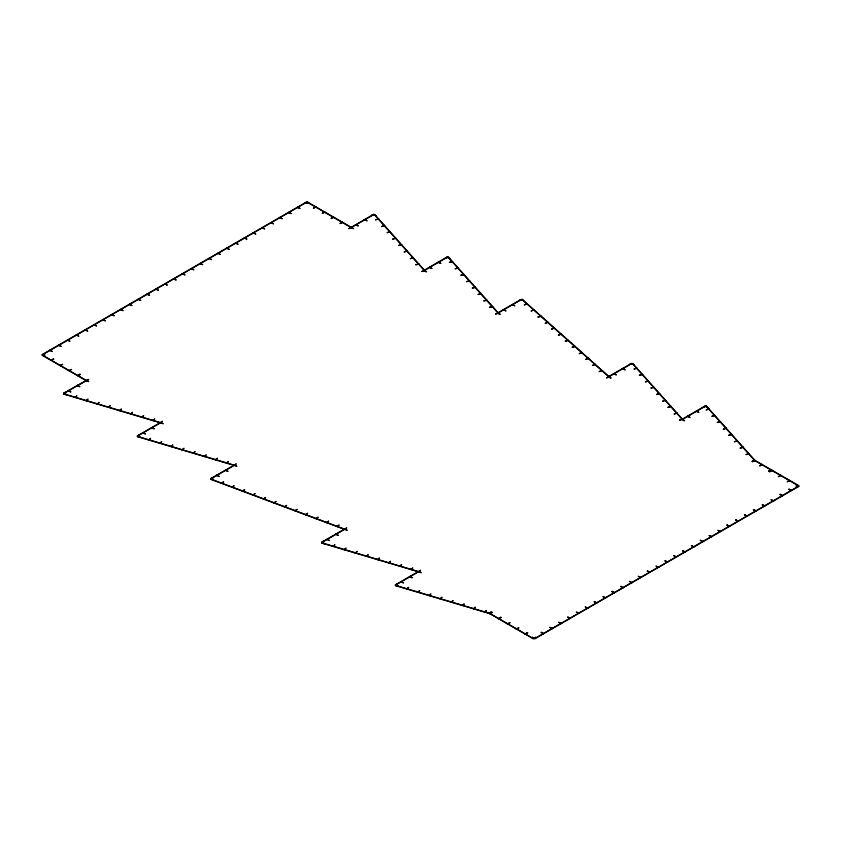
<?xml version="1.0" encoding="UTF-8"?>
<svg xmlns="http://www.w3.org/2000/svg" width="841" height="841" viewBox="0 0 841 841"><rect width="100%" height="100%" fill="white"/><g stroke="black" fill="none" stroke-linecap="round" stroke-linejoin="round"><path stroke-width="1.26" d="M64.21 394.229L65.798 392.442L65.188 392.263L63.59 394.051L160.904 422.991L162.502 421.204L160.295 422.802M74.712 397.351L76.92 395.754L75.333 397.541M85.835 400.663L88.042 399.065L86.455 400.842M96.957 403.974L99.164 402.366L97.577 404.153M108.079 407.275L110.297 405.677L108.699 407.465M119.201 410.587L121.419 408.989L119.821 410.776M130.323 413.898L132.542 412.3L130.944 414.077M141.446 417.199L143.664 415.601L142.066 417.388M137.935 436.794L139.522 435.007L138.912 434.829L137.314 436.616L234.628 465.557L236.226 463.769L234.019 465.367M152.568 420.511L154.786 418.913L153.188 420.7M148.436 439.917L150.644 438.319L149.057 440.106M159.559 443.228L161.766 441.63L160.179 443.407M170.681 446.539L172.889 444.931L171.301 446.718M181.803 449.84L184.011 448.242L182.423 450.03M192.925 453.152L195.133 451.554L193.546 453.331M204.048 456.463L206.266 454.855L204.668 456.642M215.17 459.764L217.388 458.166L215.79 459.953M226.292 463.076L228.51 461.478L226.912 463.254M322.25 543.202L323.838 541.425L323.217 541.236L321.63 543.023L418.944 571.964L420.532 570.177L418.324 571.785M332.752 546.335L334.96 544.726L333.372 546.513M343.874 549.636L346.082 548.038L344.495 549.825M354.997 552.947L357.204 551.349L355.617 553.126M366.119 556.258L368.326 554.65L366.739 556.437M377.241 559.559L379.449 557.961L377.861 559.749M388.363 562.871L390.571 561.273L388.984 563.05M399.486 566.182L401.693 564.574L400.106 566.361M395.974 585.767L397.562 583.99L396.941 583.801L395.354 585.588L489.662 613.636L491.26 611.849L489.052 613.457M410.608 569.483L412.815 567.885L411.228 569.672M406.476 588.889L408.684 587.291L407.097 589.078M417.599 592.201L419.806 590.603L418.219 592.39M428.721 595.512L430.928 593.914L429.341 595.691M439.843 598.813L442.051 597.215L440.463 599.002M450.965 602.124L453.173 600.527L451.585 602.314M462.087 605.436L464.295 603.838L462.708 605.615M473.21 608.737L475.417 607.139L473.83 608.926M484.332 612.048L486.54 610.45L484.952 612.237M211.301 479.528L213.194 477.846L212.605 477.625L210.713 479.307L344.894 529.536L346.786 527.854L344.316 529.315M221.215 483.239L223.685 481.767L221.803 483.459M231.717 487.17L234.187 485.699L232.295 487.381M242.208 491.091L244.689 489.63L242.797 491.312M252.71 495.023L255.18 493.562L253.288 495.244M263.212 498.955L265.682 497.494L263.79 499.176M273.703 502.886L276.184 501.425L274.292 503.107M284.205 506.818L286.676 505.346L284.784 507.028M294.697 510.75L297.178 509.278L295.286 510.96M305.199 514.671L307.669 513.21L305.788 514.892M315.701 518.603L318.171 517.141L316.279 518.823M326.192 522.534L328.673 521.073L326.781 522.755M336.694 526.466L339.165 524.994L337.273 526.676M42.849 354.566L49.735 350.592M50.218 350.308L58.576 345.483M59.07 345.199L67.427 340.374M67.911 340.09L76.268 335.265M76.762 334.981L85.12 330.156M85.614 329.872L93.961 325.046M94.455 324.763L102.812 319.937M103.306 319.654L111.653 314.839M112.147 314.555L120.505 309.73M120.999 309.446L129.356 304.621M129.84 304.337L138.197 299.512M138.691 299.228L147.049 294.403M147.532 294.119L155.89 289.293M156.384 289.01L164.741 284.184M165.235 283.901L173.582 279.075M174.076 278.802L182.434 273.977M182.928 273.693L191.275 268.868M191.769 268.584L200.126 263.759M200.621 263.475L208.978 258.65M209.462 258.366L217.819 253.54M218.313 253.257L226.671 248.431M227.154 248.148L235.512 243.322M236.006 243.038L244.363 238.224M244.857 237.94L253.204 233.115M253.698 232.831L262.056 228.006M262.55 227.722L270.897 222.897M271.391 222.613L279.748 217.787M280.242 217.504L288.6 212.678M289.083 212.395L297.441 207.569M297.935 207.285L306.292 202.46M42.544 355.522L45.004 354.103L44.51 353.819L42.05 355.238L50.954 360.305M307.953 202.292L304.999 203.427L307.459 202.008L353.662 228.678L350.708 227.543M315.817 206.823L313.357 208.242L316.3 207.107M324.658 211.932L322.198 213.351L325.152 212.216M59.743 365.446L62.697 364.311L60.237 365.73L51.448 360.589M333.509 217.041L331.049 218.46L333.993 217.325M68.594 370.555L71.538 369.42L69.078 370.839L60.3 365.698M342.35 222.15L339.89 223.569L342.844 222.434M68.594 390.424L68.1 390.708L70.56 392.127L71.043 391.843L68.594 390.424L77.004 385.63M77.498 385.346L88.747 379.354L86.287 380.773M351.202 227.259L348.742 228.678L351.696 227.543M355.943 224.589L373.141 214.665M63.969 393.157L68.163 390.739M351.265 227.291L355.449 224.873M64.221 393.304L68.405 390.886M68.899 390.602L77.256 385.777M77.74 385.493L86.097 380.668M351.506 227.438L355.69 225.02M356.185 224.736L364.542 219.911M365.036 219.627L373.383 214.802M137.945 435.869L142.854 433.031M143.348 432.747L151.706 427.922M152.2 427.638L160.547 422.813M424.505 270.424L429.415 267.585M429.909 267.301L438.266 262.476M438.76 262.192L447.107 257.367M211.406 478.582L216.579 475.596M217.073 475.312L225.43 470.487M225.924 470.203L234.271 465.378M498.229 312.989L503.402 309.993M503.896 309.709L512.253 304.884M512.747 304.6L521.105 299.774M322.25 542.277L326.907 539.586M327.391 539.302L335.748 534.477M336.242 534.193L344.6 529.378M609.073 376.673L613.73 373.993M614.224 373.709L622.571 368.884M623.065 368.6L631.423 363.775M395.974 584.842L400.894 582.004M401.388 581.72L409.735 576.894M410.229 576.611L418.587 571.785M682.535 419.396L687.454 416.558M687.949 416.274L696.295 411.449M696.79 411.165L705.147 406.34M489.988 613.846L492.448 612.427L491.953 612.143L489.494 613.562L498.398 618.64M755.397 460.616L752.443 461.751L754.903 460.332L798.95 485.762L796.49 487.181L795.996 486.897L798.456 485.478M762.093 464.484L759.633 465.903L762.577 464.768M770.934 469.593L768.474 471.013L769.957 471.864L772.406 470.445M768.968 471.296L771.428 469.877M769.462 471.58L771.922 470.161M507.186 623.78L510.14 622.645L507.68 624.064L498.892 618.923M780.763 475.27L778.303 476.689L781.257 475.554M516.038 628.889L518.981 627.754L516.521 629.173L507.743 624.033M789.615 480.369L787.155 481.788L790.098 480.653M534.708 638.54L543.065 633.715M543.559 633.431L551.917 628.605M552.4 628.322L560.758 623.496M561.252 623.213L569.609 618.387M570.103 618.103L578.45 613.278M578.944 612.994L587.302 608.169M587.796 607.885L596.143 603.06M596.637 602.776L604.994 597.962M605.488 597.678L613.846 592.852M614.329 592.569L622.687 587.743M623.181 587.46L631.538 582.634M632.022 582.35L640.379 577.525M640.874 577.241L649.231 572.416M649.725 572.132L658.072 567.307M658.566 567.023L666.924 562.198M667.418 561.925L675.765 557.099M676.259 556.816L684.616 551.99M685.11 551.707L693.468 546.881M693.951 546.597L702.309 541.772M702.803 541.488L711.16 536.663M711.644 536.379L720.001 531.554M720.495 531.27L728.853 526.445M729.347 526.161L737.694 521.346M738.188 521.063L746.545 516.237M747.039 515.954L755.386 511.128M755.88 510.844L764.238 506.019M764.732 505.735L773.089 500.91M773.573 500.626L781.93 495.801M782.424 495.517L790.782 490.692M791.265 490.408L798.151 486.434M534.96 638.676L543.864 633.609L541.404 632.19L540.921 632.474L543.37 633.893M543.801 633.567L561.01 623.633M561.557 623.391L558.613 622.256L561.063 623.675L570.408 618.282L567.948 616.863L567.454 617.147L569.914 618.566M570.345 618.251L587.544 608.316M588.101 608.064L585.147 606.929L587.607 608.348L596.395 603.207M596.889 602.923L605.793 597.846L603.333 596.427L602.839 596.711L605.299 598.13M605.73 597.814L614.088 592.989M614.582 592.705L623.486 587.638L621.026 586.219L620.542 586.503L622.992 587.922M623.423 587.596L640.632 577.672M641.178 577.42L638.235 576.285L640.684 577.704L649.473 572.563M649.967 572.279L658.324 567.454M658.871 567.202L655.927 566.067L658.387 567.486L667.165 562.345M667.659 562.061L676.017 557.236M676.511 556.952L693.709 547.018M694.267 546.776L691.313 545.641L693.772 547.06L702.561 541.919M703.044 541.636L720.253 531.701M720.8 531.449L717.857 530.314L720.306 531.733L729.094 526.592M729.589 526.308L737.946 521.483M738.44 521.199L746.787 516.374M747.281 516.09L755.638 511.265M756.133 510.981L765.037 505.914L762.577 504.495L762.093 504.779L764.543 506.198M764.974 505.872L773.331 501.057M773.888 500.805L770.934 499.67L773.394 501.089L782.183 495.948M782.666 495.664L791.024 490.839M791.518 490.555L798.95 486.329L796.49 484.91L795.996 485.194L798.456 486.613M541.289 316.237L537.998 316.994L541.289 316.237L548.101 322.303L545.178 323.396L547.722 321.966M568.516 340.489L565.226 341.236L568.138 340.142L582.13 352.61L579.207 353.693L581.751 352.274M574.939 346.208L572.027 347.301L575.318 346.545M602.545 370.786L599.255 371.543L602.545 370.786L609.357 376.852L606.435 377.945L608.979 376.516M384.39 225.325L381.614 226.597L384.705 225.672L378.902 219.28M390.434 232.095L387.028 232.663L390.119 231.738L395.775 238.182M401.893 244.941L398.487 245.498L401.577 244.584L407.233 251.028M413.036 257.43L410.261 258.702L413.351 257.788L407.549 251.385M419.081 264.2L415.675 264.768L418.765 263.853L424.81 270.623L421.719 271.548L424.495 270.266M448.726 257.367L445.32 257.924L448.411 257.01L498.534 313.188L495.444 314.114L498.219 312.831M452.384 261.467L449.294 262.381L452.7 261.824M458.114 267.88L455.023 268.805L458.429 268.237M463.843 274.303L460.752 275.228L464.158 274.66M469.572 280.726L466.482 281.651L469.888 281.083M475.302 287.149L472.211 288.064L475.617 287.506M481.031 293.572L477.94 294.487L481.346 293.93M486.76 299.995L483.67 300.91L487.076 300.353M492.49 306.408L489.399 307.333L492.805 306.765M633.031 363.775L629.625 364.332L632.716 363.417L637.015 368.232L633.925 369.146L636.69 367.874M642.745 374.655L639.328 375.212L642.419 374.298L648.474 381.068L645.383 381.993L648.148 380.721M654.203 387.491L650.787 388.058L653.878 387.133L659.533 393.577M665.336 399.98L662.571 401.252L665.662 400.337L659.849 393.935M676.805 412.826L674.03 414.098L677.121 413.183L671.307 406.781M706.755 406.34L703.349 406.897L706.44 405.982L709.194 409.062L706.104 409.977L708.868 408.705M714.598 415.128L711.833 416.4L714.924 415.486L709.11 409.083M720.653 421.909L717.236 422.466L720.327 421.551L726.382 428.321L723.292 429.246L726.056 427.974M749.299 454.014L745.893 454.571L748.974 453.656L755.029 460.437L751.938 461.352L754.713 460.08M64.41 394.009L74.912 397.131M75.532 397.32L86.034 400.442M86.655 400.621L97.157 403.743M97.777 403.932L108.279 407.055M108.899 407.244L119.401 410.366M120.021 410.545L130.523 413.667M131.143 413.856L141.645 416.978M142.266 417.168L152.768 420.29M153.388 420.468L160.494 422.581M138.134 436.574L148.636 439.696M149.256 439.885L159.758 443.007M160.379 443.186L170.881 446.308M171.501 446.497L182.003 449.62M182.623 449.809L193.125 452.931M193.745 453.11L204.247 456.232M204.868 456.421L215.37 459.543M215.99 459.733L226.492 462.855M227.112 463.034L234.219 465.147M322.439 542.981L332.952 546.103M333.562 546.293L344.074 549.415M344.684 549.593L355.196 552.726M355.806 552.905L366.319 556.027M366.928 556.216L377.441 559.339M378.051 559.517L388.563 562.65M389.173 562.829L399.685 565.951M400.305 566.14L410.807 569.262M411.428 569.452L418.524 571.554M396.164 585.546L406.676 588.668M407.286 588.858L417.798 591.98M418.408 592.159L428.921 595.291M429.53 595.47L440.043 598.592M440.652 598.781L451.165 601.904M451.775 602.082L462.287 605.215M462.897 605.394L473.409 608.516M474.019 608.705L484.532 611.827M485.141 612.006L489.252 613.226M211.533 479.317L221.456 483.028M222.035 483.249L231.948 486.96M232.536 487.17L242.45 490.881M243.028 491.102L252.941 494.813M253.53 495.034L263.443 498.745M264.032 498.965L273.945 502.676M274.523 502.897L284.437 506.608M285.025 506.818L294.939 510.529M295.517 510.75L305.441 514.461M306.019 514.681L315.932 518.392M316.521 518.613L326.434 522.324M327.012 522.545L336.926 526.256M337.514 526.466L344.547 529.105M520.789 299.606L523.743 300.742L521.283 299.322L497.43 313.094L499.89 314.513L500.374 314.229L497.925 312.81M446.802 257.188L449.756 258.324L447.296 256.904L423.706 270.529L426.166 271.948L426.65 271.664L424.2 270.245M631.118 363.596L634.061 364.731L631.602 363.312L608.274 376.789L610.734 378.208L611.228 377.924L608.768 376.505M704.842 406.161L707.786 407.296L705.326 405.877L681.736 419.501L684.196 420.921L684.69 420.637L682.23 419.217M512.442 304.421L514.892 305.84L511.948 304.705M364.721 219.448L367.181 220.868L364.237 219.732M438.445 262.014L440.905 263.433L437.961 262.297M622.76 368.421L625.22 369.84L622.266 368.705M696.485 410.986L698.945 412.405L695.991 411.27M503.591 309.53L506.051 310.949L503.097 309.814M429.604 267.123L432.064 268.542L429.11 267.406M613.909 373.53L616.369 374.949L613.425 373.814M687.633 416.095L690.093 417.514L687.15 416.379M307.638 202.46L315.501 207.002M315.995 207.285L324.353 212.111M324.847 212.395L333.194 217.22M333.688 217.504L342.045 222.329M342.539 222.613L350.897 227.438M755.081 460.794L761.778 464.663M762.272 464.947L770.629 469.772M772.101 470.624L780.459 475.438M780.953 475.722L789.3 480.547M789.794 480.831L798.151 485.656M305.977 202.292L308.931 203.427L306.471 202.008L42.05 354.671L44.51 356.09L45.004 355.806L42.544 354.387M297.63 207.107L300.079 208.526L297.136 207.391M288.778 212.216L291.238 213.635L288.284 212.5M279.937 217.325L282.387 218.744L279.443 217.609M271.086 222.434L273.546 223.853L270.592 222.718M262.234 227.543L264.694 228.962L261.751 227.827M253.393 232.652L255.853 234.071L252.899 232.936M244.542 237.761L247.002 239.18L244.058 238.045M235.701 242.87L238.161 244.289L235.207 243.154M226.849 247.969L229.309 249.388L226.355 248.253M711.959 536.558L709.005 535.423L711.465 536.842M218.008 253.078L220.458 254.497L217.514 253.362M209.157 258.187L211.617 259.606L208.663 258.471M200.316 263.296L202.765 264.715L199.822 263.58M685.415 551.885L682.461 550.75L684.921 552.169M191.464 268.405L193.924 269.824L190.97 268.689M182.613 273.514L185.073 274.933L182.129 273.798M173.772 278.623L176.232 280.042L173.278 278.907M164.92 283.722L167.38 285.141L164.437 284.006M156.079 288.831L158.539 290.25L155.585 289.115M147.228 293.94L149.687 295.359L146.733 294.224M632.337 582.529L629.383 581.394L631.843 582.813M138.387 299.049L140.836 300.468L137.892 299.333M129.535 304.158L131.995 305.577L129.041 304.442M120.694 309.267L123.143 310.686L120.2 309.551M111.842 314.376L114.302 315.796L111.348 314.66M102.991 319.485L105.451 320.905L102.507 319.769M94.15 324.584L96.61 326.003L93.656 324.868M579.249 613.173L576.306 612.038L578.766 613.457M85.298 329.693L87.758 331.112L84.815 329.977M76.457 334.802L78.907 336.221L75.963 335.086M67.606 339.911L70.066 341.33L67.112 340.195M552.716 628.5L549.762 627.365L552.222 628.784M58.765 345.02L61.214 346.439L58.271 345.304M49.913 350.129L52.373 351.549L49.419 350.413M160.242 422.634L163.196 423.769L160.736 422.35L137.146 435.974L139.606 437.394L140.09 437.11L137.64 435.691M233.966 465.199L236.92 466.335L234.46 464.915L210.607 478.687L213.057 480.106L213.551 479.822L211.091 478.403M418.282 571.607L421.225 572.742L418.765 571.323L395.175 584.947L397.635 586.366L398.129 586.082L395.669 584.663M86.287 380.206L88.747 381.625L85.793 380.489M344.295 529.199L347.238 530.335L344.778 528.915L321.451 542.382L323.911 543.801L324.405 543.517L321.945 542.098M42.849 355.344L51.206 360.169M51.7 360.453L60.047 365.278M60.541 365.562L68.899 370.376M69.393 370.66L77.74 375.485M78.234 375.769L86.097 380.311M490.292 613.667L498.65 618.492M499.144 618.776L507.491 623.602M507.985 623.885L516.342 628.711M516.837 628.994L525.183 633.82M525.678 634.103L533.362 638.54M69.141 370.807L77.498 375.633M77.992 375.916L85.856 380.458M516.584 629.131L524.942 633.956M525.436 634.24L533.11 638.676M151.885 427.459L154.345 428.878L151.401 427.743M225.609 470.024L228.069 471.444L225.125 470.308M409.924 576.432L412.384 577.851L409.43 576.716M335.937 534.024L338.397 535.444L335.443 534.308M143.044 432.568L145.504 433.988L142.549 432.852M216.768 475.133L219.228 476.553L216.274 475.417M401.073 581.541L403.533 582.96L400.589 581.825M327.086 539.123L329.546 540.542L326.592 539.407M522.66 299.743L527.223 303.811M527.601 304.148L534.035 309.866M534.413 310.203L540.837 315.932M548.027 322.324L554.45 328.053M554.829 328.389L561.262 334.119M561.63 334.455L568.064 340.174M582.056 352.631L588.479 358.361M588.858 358.697L595.291 364.416M595.67 364.752L602.093 370.482M522.377 299.859L526.929 303.916M527.307 304.253L533.741 309.982M534.119 310.318L540.542 316.037M540.921 316.374L547.354 322.103M547.733 322.439L554.156 328.158M554.534 328.495L560.968 334.224M561.346 334.56L567.77 340.279M568.148 340.626L574.582 346.345M574.96 346.681L581.383 352.411M581.762 352.747L588.195 358.466M588.574 358.802L594.997 364.531M595.375 364.868L601.809 370.587M602.177 370.923L608.611 376.652M714.839 415.507L720.253 421.572M726.298 428.353L731.712 434.419M732.027 434.765L737.441 440.831M737.757 441.189L743.171 447.254M743.486 447.612L748.9 453.677M706.377 406.455L708.49 408.821M708.805 409.178L714.219 415.244M714.535 415.601L719.949 421.667M720.264 422.024L725.678 428.08M725.993 428.437L731.407 434.503M731.723 434.86L737.137 440.926M737.452 441.283L742.866 447.349M743.181 447.706L748.595 453.772M748.91 454.129L754.324 460.195M636.931 368.253L642.345 374.319M648.39 381.099L653.804 387.165M665.578 400.358L670.992 406.424M677.037 413.204L682.45 419.27M632.653 363.89L636.311 367.99M636.626 368.347L642.04 374.413M642.356 374.771L647.77 380.826M648.085 381.183L653.499 387.249M653.814 387.606L659.228 393.672M659.544 394.03L664.958 400.095M665.273 400.453L670.687 406.518M671.002 406.876L676.416 412.942M676.732 413.299L682.146 419.354M448.337 257.483L451.995 261.583M452.311 261.929L457.725 267.995M458.04 268.353L463.454 274.418M463.769 274.776L469.183 280.841M469.499 281.199L474.913 287.265M475.228 287.622L480.642 293.688M480.968 294.045L486.371 300.111M486.697 300.458L492.101 306.523M492.427 306.881L497.83 312.947M374.918 214.823L378.576 218.923M384.631 225.703L390.045 231.769M396.09 238.539L401.504 244.605M413.278 257.809L418.692 263.874M374.613 214.918L378.271 219.017M378.587 219.375L384.001 225.43M384.316 225.787L389.73 231.853M390.045 232.211L395.459 238.276M395.775 238.634L401.189 244.699M401.504 245.057L406.918 251.123M407.244 251.48L412.647 257.546M412.973 257.903L418.376 263.958M418.702 264.316L424.106 270.382M53.351 358.928L50.902 360.347L53.845 359.212L53.351 358.928M79.895 374.245L77.435 375.664L80.389 374.529L79.895 374.245M63.916 393.125L63.422 393.409L66.365 394.545L63.916 393.125M77.435 385.315L76.941 385.599L79.895 386.734L77.435 385.315M355.88 224.558L355.386 224.841L358.34 225.977L355.88 224.558M373.572 214.339L373.078 214.623L376.032 215.759L373.572 214.339M500.794 617.252L498.345 618.671L501.289 617.536L500.794 617.252M527.339 632.579L524.879 633.998L527.833 632.863L527.339 632.579M532.563 637.289L532.069 637.573L535.023 638.708L532.563 637.289M594.492 601.536L593.998 601.82L596.942 602.955L594.492 601.536M612.185 591.328L611.691 591.612L614.645 592.747L612.185 591.328M647.57 570.892L647.076 571.176L650.03 572.311L647.57 570.892M665.263 560.674L664.768 560.958L667.722 562.093L665.263 560.674M674.114 555.575L673.62 555.859L676.563 556.994L674.114 555.575M700.648 540.248L700.164 540.532L703.108 541.667L700.648 540.248M727.192 524.921L726.698 525.205L729.652 526.34L727.192 524.921M736.043 519.812L735.549 520.095L738.493 521.231L736.043 519.812M744.884 514.713L744.39 514.997L747.344 516.132L744.884 514.713M753.736 509.604L753.242 509.888L756.185 511.023L753.736 509.604M780.269 494.277L779.786 494.561L782.729 495.696L780.269 494.277M789.121 489.168L788.627 489.451L791.581 490.587L789.121 489.168M535.507 637.289L533.047 638.708L536.001 637.573L535.507 637.289M522.356 299.385L519.444 300.479L522.356 299.385M527.296 303.78L524.385 304.873L527.296 303.78M534.109 309.845L531.186 310.939L534.109 309.845M554.524 328.022L551.612 329.115L554.524 328.022M561.325 334.087L558.413 335.181L561.325 334.087M588.553 358.329L585.641 359.422L588.553 358.329M595.365 364.395L592.442 365.488L595.365 364.395M374.687 214.444L371.596 215.359L374.687 214.444M378.66 218.902L375.57 219.816L378.66 218.902M395.848 238.161L392.758 239.086L395.848 238.161M407.307 251.007L404.216 251.922L407.307 251.007M659.607 393.556L656.527 394.482L659.607 393.556M671.065 406.403L667.985 407.317L671.065 406.403M682.535 419.249L679.444 420.164L682.535 419.249M731.786 434.387L728.695 435.312L731.786 434.387M737.515 440.81L734.435 441.735L737.515 440.81M743.244 447.233L740.164 448.148L743.244 447.233"/></g></svg>
